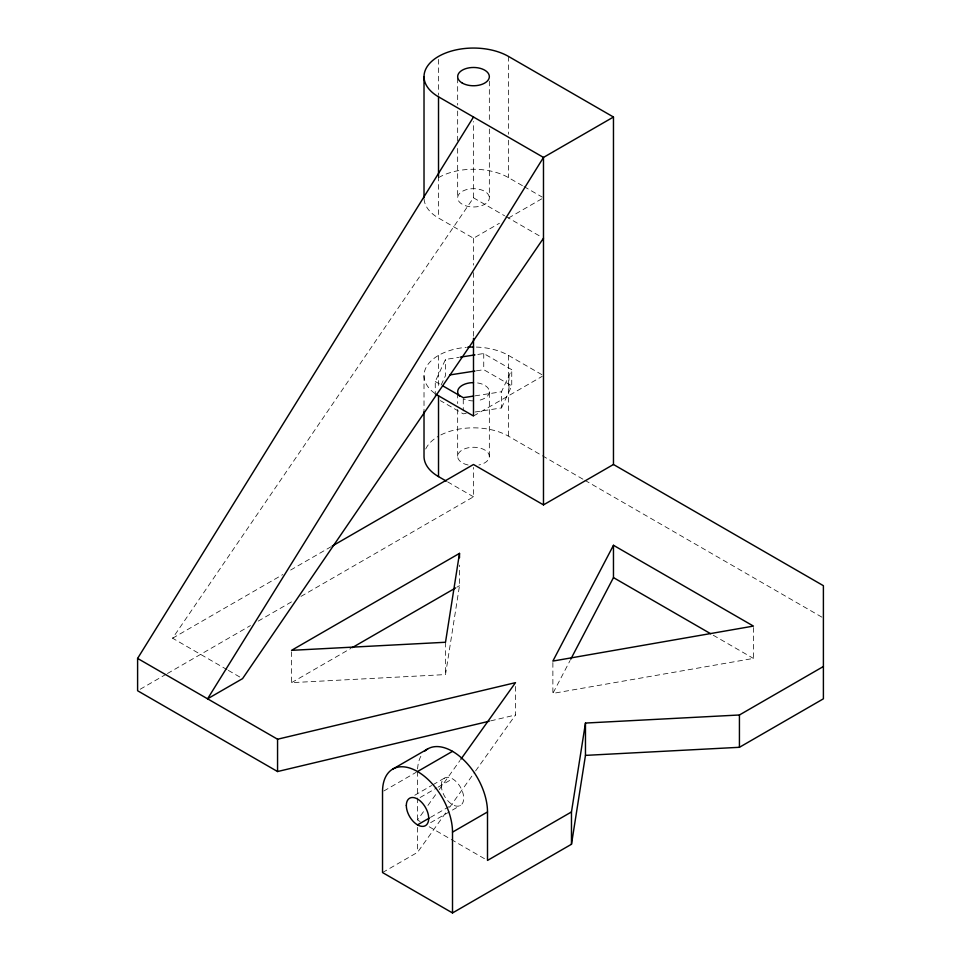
<?xml version="1.0" encoding="UTF-8"?>
<svg xmlns="http://www.w3.org/2000/svg" width="961" height="961" viewBox="0 0 961 961"><rect width="100%" height="100%" fill="white"/><g stroke="black" fill="none" stroke-linecap="round" stroke-linejoin="round"><path stroke-width="0.72" stroke-dasharray="4.8 3.6" d="M291.555 651.81L291.555 682.658L445.508 674.574L459.502 585.693L459.502 565.128M435.261 396.208L435.261 381.517L445.508 359.438L458.745 357.396M441.135 385.025L445.508 375.595L445.508 359.438M475.022 412.017L501.498 407.92L501.498 391.764L511.745 369.685L483.743 353.528L476.392 354.657M501.498 407.92L511.745 385.841L511.745 369.685M753.424 627.557L753.424 658.417L552.875 693.398L570.089 660.507M227.024 669.637L172.596 638.212L473.497 197.822L473.497 121.506M420.113 821.523L417.518 820.021L424.45 810.303M427.921 805.438L435.729 794.495M439.189 789.63L460.007 760.463M382.526 872.552L417.518 852.347L446.132 812.225M449.592 807.372L474.746 772.115M475.611 770.902L515.492 714.984L515.492 685.589M424.065 199.071A49.479 28.566 0 0 0 438.516 218.027L473.497 238.232L499.42 223.264M508.489 218.027L542.184 198.579M473.497 416.005L542.184 376.352M172.596 638.212L282.834 574.558M290.618 570.065L330.824 546.857M140.198 689.241L166.133 674.262M167.43 673.517L250.437 625.599M258.209 621.106L293.225 600.889M301.009 596.397L473.497 496.813L473.497 467.418M291.555 682.658L350.981 648.351M456.919 587.183L459.502 585.693M383.823 790.999L416.221 772.284M414.78 795.24L431.633 785.509M432.93 784.765L444.595 778.026M420.113 797.522L436.955 787.792M438.252 787.047L452.511 778.818M430.48 817.391L452.511 804.669M430.624 822.664L460.427 805.45M490.675 720.882L515.492 714.984M476.392 370.826L483.743 369.685L511.745 385.841M475.022 395.86L501.498 391.764M466.193 413.386L463.262 413.843L440.354 400.617M438.516 177.629A49.479 28.566 0 0 1 508.489 177.629L522.748 185.857M524.045 186.602L542.184 197.077M473.497 197.822L504.609 215.781M505.894 216.525L542.184 237.475M476.368 347.077A49.479 28.566 0 0 1 508.489 355.402L543.482 375.595M435.261 381.517L440.354 384.448M440.871 434.937A49.479 28.566 0 0 1 508.489 436.198L583.651 479.599M584.949 480.344L822.099 617.262M447.586 481.845L473.497 496.813M713.242 635.221L753.424 658.417M228.31 670.382L242.568 678.622M429.183 826.76L449.916 838.725M451.214 839.482L484.909 858.93M552.875 662.537L552.875 693.398M508.994 375.595L508.994 391.764M508.489 56.423L508.489 134.228M508.489 140.222L508.489 177.629M508.489 355.402L508.489 436.198M489.341 81.108L489.341 123.008M489.341 128.99L489.341 197.822A15.832 9.142 0 0 1 465.58 205.75A15.832 9.142 0 0 1 465.58 189.906A15.832 9.142 0 0 1 489.341 197.822M477.605 382.934A15.832 9.142 0 0 1 489.341 391.764L489.341 456.403M483.743 353.528L483.743 369.685M473.497 238.232L473.497 265.116M473.497 272.588L473.497 336.83M463.262 399.139L463.262 410.9M457.664 78.117L457.664 105.049M457.664 111.032L457.664 140.967M457.664 148.45L457.664 197.822M457.664 393.229L457.664 403.512M457.664 409.386L457.664 456.403M445.508 642.26L445.508 674.574M438.516 59.414L438.516 95.319M438.516 176.127L438.516 218.027M438.516 355.402L438.516 386.827M424.017 375.595L424.017 411.512M417.518 771.539L417.518 796.513M417.518 797.99L417.518 820.021M417.518 827.373L417.518 852.347M417.591 768.944A49.479 28.566 60 0 1 422.203 754.049M425.711 449.015A49.479 28.566 0 0 1 438.516 436.198M434.816 393.409A49.479 28.566 0 0 1 427.477 365.108A49.479 28.566 0 0 1 466.325 347.329M468.091 464.992A15.832 9.142 0 0 1 460.8 450.949A15.832 9.142 0 0 1 486.206 450.949A15.832 9.142 0 0 1 478.914 464.992M489.341 391.764A15.832 9.142 0 0 1 477.605 400.593M473.497 400.905A15.832 9.142 0 0 1 463.322 398.767M441.315 785.281A15.832 9.142 60 0 0 458.109 806.171A15.832 9.142 60 0 0 458.109 783.78A15.832 9.142 60 0 0 441.315 785.281"/><path stroke-width="1.44" d="M459.502 553.368L445.508 642.26L291.555 650.333L459.502 553.368L459.502 557.776M452.511 751.334L417.518 771.539A49.479 28.566 60 0 0 382.526 791.744L382.526 872.552L452.511 912.95L571.471 844.263L571.471 811.949L585.465 723.056L739.429 714.984L823.397 666.502M571.471 844.263L585.465 755.382L585.465 723.056M613.466 545.283L552.875 661.072L753.424 626.091L613.466 545.283L613.466 577.609L570.774 659.186M489.221 721.23L277.561 771.539L137.603 690.743L137.603 658.417L473.497 117.026M543.482 238.232L242.568 678.622L207.576 698.815L543.482 157.424L613.466 117.026L613.466 464.487L823.397 585.693L823.397 698.815L739.429 747.298L585.465 755.382M460.872 759.238L515.492 682.658L277.561 739.225L137.603 658.417M332.122 546.112L473.497 464.487L543.482 504.885L613.466 464.487M352.279 647.606L455.634 587.928M392.773 769.088L427.765 748.883M417.518 824.874L429.183 818.135M452.511 912.95L452.511 832.142L487.503 811.949A49.479 28.566 60 0 0 463.755 759.983A49.479 28.566 60 0 0 424.75 751.118M571.471 811.949L487.503 860.431L487.503 811.949M460.223 357.168L474.926 354.885M449.928 374.922L474.926 371.054M473.557 396.088L463.262 397.674L442.901 385.926M613.466 117.026L508.489 56.423A49.479 28.566 0 0 0 438.516 56.423A49.479 28.566 0 0 0 438.516 96.821L438.516 176.127M438.516 96.821L543.482 157.424L543.482 504.885M436.006 394.238A49.479 28.566 0 0 0 438.516 395.8L473.497 416.005L473.497 338.32M424.017 411.512L424.017 456.403A49.479 28.566 0 0 0 438.516 476.608L446.288 481.101M613.466 577.609L710.659 633.731M739.429 714.984L739.429 747.298M438.516 395.8L438.516 476.608M424.017 76.616L424.017 197.822M277.561 739.225L277.561 771.539M417.518 771.539A49.479 28.566 60 0 1 452.511 832.142M467.767 347.221A49.479 28.566 0 0 1 473.497 347.029M459.79 396.328A15.832 9.142 0 0 1 473.497 382.622M406.323 805.474A15.832 9.142 60 0 0 423.116 826.376A15.832 9.142 60 0 0 423.116 803.985A15.832 9.142 60 0 0 406.323 805.474M462.301 83.078A15.832 9.142 0 0 0 488.801 78.982A15.832 9.142 0 0 0 469.4 67.787A15.832 9.142 0 0 0 462.301 83.078"/></g></svg>
